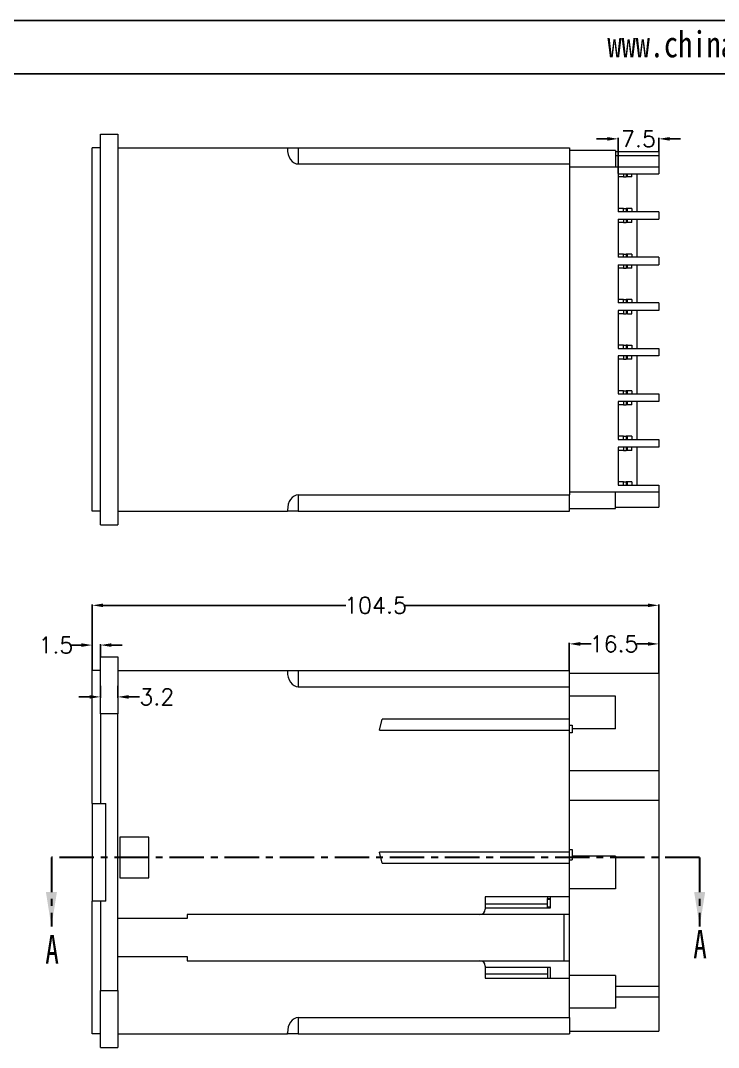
# Model space of a CAD drawing. Header units: inches. Extents: x 963 to 2094, y 1089 to 1501.
# Drawn here: x 1655.5 to 1784.3, y 1311.3 to 1500.6 of the extents above; entities that cross this region are included whole.
import ezdxf

# ---------------------------------------------------------------- set-up
doc = ezdxf.new("R2010")
doc.units = ezdxf.units.IN
doc.linetypes.add('CENTER', pattern=[10.16, 6.35, -1.27, 1.27, -1.27])
doc.layers.add('文字', color=81, linetype='Continuous')
doc.styles.add('SLDTEXTSTYLE5', font='TXT', dxfattribs={"width": 0.7})
doc.styles.get("Standard").update_dxf_attribs({"font": 'txt', "bigfont": 'gbcbig.shx'})
doc.styles.add('宋体', font='', dxfattribs={"width": 0.8, "height": 3.5})
doc.styles.get('宋体').set_extended_font_data('SimSun')
doc.dimstyles.new('3', dxfattribs={"dimtxt": 3, "dimasz": 2, "dimexe": 0.18, "dimexo": 0.0625, "dimgap": 0.2, "dimtad": 0, "dimzin": 12, "dimdsep": 46, "dimtxsty": 'Standard', "dimcen": 1, "dimclrd": 3, "dimclre": 3, "dimadec": 0, "dimazin": 0, "dimtfac": 1, "dimtofl": 0, "dimtmove": 0, "dimatfit": 3, "dimfxl": 0, "dimtolj": 1, "dimtzin": 0, "dimarcsym": 0})

# ---------------------------------------------------------------- blocks, each defined once
blk = doc.blocks.new('*D246')
at = {"color": 3, "lineweight": -2, "transparency": 16777216}
for p, q in [((1668.75, 1380.83), (1668.75, 1392.96)), ((1670.75, 1392.78), (1715.55, 1392.78)), ((1771.25, 1392.78), (1726.45, 1392.78)), ((1773.25, 1380.83), (1773.25, 1392.96))]:
    blk.add_line(p, q, dxfattribs=at)
at = {"color": 3, "transparency": 16777216}
for points in [[(1670.75, 1393.11), (1670.75, 1392.45), (1668.75, 1392.78)], [(1771.25, 1393.11), (1771.25, 1392.45), (1773.25, 1392.78)]]:
    blk.add_solid(points, dxfattribs=at)
at = {"layer": 'Defpoints', "color": 0, "transparency": 16777216}
for p in [(1773.25, 1392.78), (1668.75, 1380.77), (1773.25, 1380.77)]:
    blk.add_point(p, dxfattribs=at)
at = {"color": 0, "transparency": 16777216, "insert": (1721, 1392.78), "char_height": 3, "attachment_point": 5}
blk.add_mtext('\\A1;104.5', dxfattribs=at)
blk = doc.blocks.new('*D247')
at = {"color": 3, "lineweight": -2, "transparency": 16777216}
for p, q in [((1666.75, 1385.45), (1664.75, 1385.45)), ((1668.75, 1380.83), (1668.75, 1385.63)), ((1670.25, 1383.33), (1670.25, 1385.63)), ((1672.25, 1385.45), (1674.25, 1385.45))]:
    blk.add_line(p, q, dxfattribs=at)
at = {"color": 3, "transparency": 16777216}
for points in [[(1666.75, 1385.78), (1666.75, 1385.12), (1668.75, 1385.45)], [(1672.25, 1385.78), (1672.25, 1385.12), (1670.25, 1385.45)]]:
    blk.add_solid(points, dxfattribs=at)
at = {"layer": 'Defpoints', "color": 0, "transparency": 16777216}
for p in [(1668.75, 1385.45), (1670.25, 1383.27), (1668.75, 1380.77)]:
    blk.add_point(p, dxfattribs=at)
at = {"color": 0, "transparency": 16777216, "insert": (1662.05, 1385.45), "char_height": 3, "attachment_point": 5}
blk.add_mtext('\\A1;1.5', dxfattribs=at)
blk = doc.blocks.new('*D248')
at = {"color": 3, "lineweight": -2, "transparency": 16777216}
for p, q in [((1670.25, 1377.96), (1670.25, 1375.72)), ((1673.45, 1377.96), (1673.45, 1375.72)), ((1668.25, 1375.9), (1666.25, 1375.9)), ((1675.45, 1375.9), (1677.45, 1375.9))]:
    blk.add_line(p, q, dxfattribs=at)
at = {"color": 3, "transparency": 16777216}
for points in [[(1668.25, 1376.23), (1668.25, 1375.57), (1670.25, 1375.9)], [(1675.45, 1376.23), (1675.45, 1375.57), (1673.45, 1375.9)]]:
    blk.add_solid(points, dxfattribs=at)
at = {"layer": 'Defpoints', "color": 0, "transparency": 16777216}
for p in [(1670.25, 1378.02), (1673.45, 1378.02), (1673.45, 1375.9)]:
    blk.add_point(p, dxfattribs=at)
at = {"color": 0, "transparency": 16777216, "insert": (1680.65, 1375.9), "char_height": 3, "attachment_point": 5}
blk.add_mtext('\\A1;3.2', dxfattribs=at)
blk = doc.blocks.new('*D249')
at = {"color": 3, "lineweight": -2, "transparency": 16777216}
for p, q in [((1756.75, 1380.83), (1756.75, 1385.85)), ((1773.25, 1380.33), (1773.25, 1385.85)), ((1758.75, 1385.67), (1760.8, 1385.67)), ((1771.25, 1385.67), (1769.2, 1385.67))]:
    blk.add_line(p, q, dxfattribs=at)
at = {"color": 3, "transparency": 16777216}
for points in [[(1758.75, 1386), (1758.75, 1385.33), (1756.75, 1385.67)], [(1771.25, 1386), (1771.25, 1385.33), (1773.25, 1385.67)]]:
    blk.add_solid(points, dxfattribs=at)
at = {"layer": 'Defpoints', "color": 0, "transparency": 16777216}
for p in [(1773.25, 1385.67), (1756.75, 1380.77), (1773.25, 1380.27)]:
    blk.add_point(p, dxfattribs=at)
at = {"color": 0, "transparency": 16777216, "insert": (1765, 1385.67), "char_height": 3, "attachment_point": 5}
blk.add_mtext('\\A1;16.5', dxfattribs=at)
blk = doc.blocks.new('*D257')
at = {"color": 3, "lineweight": -2, "transparency": 16777216}
for p, q in [((1763.75, 1478.78), (1761.75, 1478.78)), ((1765.75, 1472.41), (1765.75, 1478.96)), ((1773.25, 1476.46), (1773.25, 1478.96)), ((1775.25, 1478.78), (1777.25, 1478.78))]:
    blk.add_line(p, q, dxfattribs=at)
at = {"color": 3, "transparency": 16777216}
for points in [[(1763.75, 1479.11), (1763.75, 1478.44), (1765.75, 1478.78)], [(1775.25, 1479.11), (1775.25, 1478.44), (1773.25, 1478.78)]]:
    blk.add_solid(points, dxfattribs=at)
at = {"layer": 'Defpoints', "color": 0, "transparency": 16777216}
for p in [(1773.25, 1478.78), (1773.25, 1476.4), (1765.75, 1472.35)]:
    blk.add_point(p, dxfattribs=at)
at = {"color": 0, "transparency": 16777216, "insert": (1769.5, 1478.78), "char_height": 3, "attachment_point": 5}
blk.add_mtext('\\A1;7.5', dxfattribs=at)

msp = doc.modelspace()

# ---------------------------------------------------------------- linework, layer by layer
for p, q in [((1510.765, 1500.59), (2093.562, 1500.59)), ((1525.845, 1490.779), (2083.75, 1490.779))]:
    msp.add_line(p, q)
at = {"color": 7, "linetype": 'Continuous', "lineweight": 15}
for p, q in [((1670.252, 1479.647), (1673.452, 1479.647)), ((1670.252, 1407.647), (1670.252, 1479.647)), ((1673.452, 1479.647), (1673.452, 1407.647)), ((1670.252, 1477.147), (1668.752, 1477.147)), ((1668.752, 1410.147), (1668.752, 1477.147)), ((1673.452, 1477.147), (1704.752, 1477.147)), ((1704.752, 1476.975), (1704.752, 1477.147)), ((1704.752, 1477.147), (1706.752, 1477.147)), ((1706.752, 1477.147), (1706.752, 1474.147)), ((1706.752, 1477.147), (1756.752, 1477.147)), ((1756.752, 1477.147), (1756.752, 1474.147)), ((1765.252, 1476.647), (1756.752, 1476.647)), ((1765.252, 1476.647), (1765.252, 1473.647)), ((1773.252, 1476.397), (1765.252, 1476.397)), ((1773.252, 1475.647), (1765.252, 1475.647)), ((1773.252, 1476.397), (1773.252, 1475.647)), ((1773.252, 1475.647), (1773.252, 1473.647)), ((1706.752, 1474.147), (1756.752, 1474.147)), ((1756.752, 1474.147), (1756.752, 1413.147)), ((1756.752, 1473.647), (1773.252, 1473.647)), ((1773.252, 1473.647), (1773.252, 1472.347)), ((1765.752, 1472.347), (1773.252, 1472.347)), ((1765.752, 1472.347), (1765.752, 1465.347)), ((1766.752, 1471.747), (1765.752, 1471.747)), ((1766.752, 1472.347), (1766.752, 1471.747)), ((1766.752, 1471.747), (1767.225, 1471.747)), ((1767.225, 1472.347), (1767.225, 1471.747)), ((1767.462, 1471.747), (1767.225, 1471.747)), ((1767.462, 1471.747), (1767.462, 1472.347)), ((1768.252, 1471.747), (1767.462, 1471.747)), ((1768.252, 1471.747), (1768.252, 1472.347)), ((1769.252, 1465.347), (1769.252, 1472.347)), ((1766.752, 1465.947), (1765.752, 1465.947)), ((1773.252, 1465.347), (1765.752, 1465.347)), ((1766.752, 1465.347), (1766.752, 1465.947)), ((1766.752, 1465.947), (1767.225, 1465.947)), ((1767.225, 1465.947), (1767.225, 1465.347)), ((1767.462, 1465.947), (1767.225, 1465.947)), ((1767.462, 1465.347), (1767.462, 1465.947)), ((1768.252, 1465.947), (1767.462, 1465.947)), ((1768.252, 1465.947), (1768.252, 1465.347)), ((1773.252, 1465.347), (1773.252, 1463.947)), ((1765.752, 1463.947), (1773.252, 1463.947)), ((1765.752, 1463.947), (1765.752, 1456.947)), ((1766.752, 1463.947), (1766.752, 1463.347)), ((1767.225, 1463.947), (1767.225, 1463.347)), ((1767.462, 1463.347), (1767.462, 1463.947)), ((1768.252, 1463.347), (1768.252, 1463.947)), ((1769.252, 1456.947), (1769.252, 1463.947)), ((1766.752, 1463.347), (1765.752, 1463.347)), ((1766.752, 1463.347), (1767.225, 1463.347)), ((1767.462, 1463.347), (1767.225, 1463.347)), ((1768.252, 1463.347), (1767.462, 1463.347)), ((1766.752, 1457.547), (1765.752, 1457.547)), ((1773.252, 1456.947), (1765.752, 1456.947)), ((1766.752, 1456.947), (1766.752, 1457.547)), ((1766.752, 1457.547), (1767.225, 1457.547)), ((1767.225, 1457.547), (1767.225, 1456.947)), ((1767.462, 1457.547), (1767.225, 1457.547)), ((1767.462, 1456.947), (1767.462, 1457.547)), ((1768.252, 1457.547), (1767.462, 1457.547)), ((1768.252, 1457.547), (1768.252, 1456.947)), ((1773.252, 1456.947), (1773.252, 1455.547)), ((1765.752, 1455.547), (1773.252, 1455.547)), ((1765.752, 1455.547), (1765.752, 1448.547)), ((1766.752, 1454.947), (1765.752, 1454.947)), ((1766.752, 1455.547), (1766.752, 1454.947)), ((1766.752, 1454.947), (1767.225, 1454.947)), ((1767.225, 1455.547), (1767.225, 1454.947)), ((1767.462, 1454.947), (1767.225, 1454.947)), ((1767.462, 1454.947), (1767.462, 1455.547)), ((1768.252, 1454.947), (1767.462, 1454.947)), ((1768.252, 1454.947), (1768.252, 1455.547)), ((1769.252, 1448.547), (1769.252, 1455.547)), ((1766.752, 1449.147), (1765.752, 1449.147)), ((1773.252, 1448.547), (1765.752, 1448.547)), ((1766.752, 1448.547), (1766.752, 1449.147)), ((1766.752, 1449.147), (1767.225, 1449.147)), ((1767.225, 1449.147), (1767.225, 1448.547)), ((1767.462, 1449.147), (1767.225, 1449.147)), ((1767.462, 1448.547), (1767.462, 1449.147)), ((1768.252, 1449.147), (1767.462, 1449.147)), ((1768.252, 1449.147), (1768.252, 1448.547)), ((1773.252, 1448.547), (1773.252, 1447.147)), ((1773.252, 1447.147), (1765.752, 1447.147)), ((1765.752, 1447.147), (1765.752, 1440.147)), ((1766.752, 1446.547), (1765.752, 1446.547)), ((1766.752, 1447.147), (1766.752, 1446.547)), ((1766.752, 1446.547), (1767.225, 1446.547)), ((1767.225, 1447.147), (1767.225, 1446.547)), ((1767.462, 1446.547), (1767.225, 1446.547)), ((1767.462, 1446.547), (1767.462, 1447.147)), ((1767.462, 1446.547), (1768.252, 1446.547)), ((1768.252, 1446.547), (1768.252, 1447.147)), ((1769.252, 1440.147), (1769.252, 1447.147)), ((1766.752, 1440.747), (1765.752, 1440.747)), ((1766.752, 1440.147), (1766.752, 1440.747)), ((1766.752, 1440.747), (1767.225, 1440.747)), ((1767.225, 1440.747), (1767.225, 1440.147)), ((1767.462, 1440.747), (1767.225, 1440.747)), ((1767.462, 1440.147), (1767.462, 1440.747)), ((1767.462, 1440.747), (1768.252, 1440.747)), ((1768.252, 1440.747), (1768.252, 1440.147)), ((1765.752, 1440.147), (1773.252, 1440.147)), ((1773.252, 1440.147), (1773.252, 1438.747)), ((1773.252, 1438.747), (1765.752, 1438.747)), ((1765.752, 1438.747), (1765.752, 1431.747)), ((1766.752, 1438.147), (1765.752, 1438.147)), ((1766.752, 1438.747), (1766.752, 1438.147)), ((1766.752, 1438.147), (1767.225, 1438.147)), ((1767.225, 1438.747), (1767.225, 1438.147)), ((1767.462, 1438.147), (1767.225, 1438.147)), ((1767.462, 1438.147), (1767.462, 1438.747)), ((1768.252, 1438.147), (1767.462, 1438.147)), ((1768.252, 1438.147), (1768.252, 1438.747)), ((1769.252, 1431.747), (1769.252, 1438.747)), ((1766.752, 1432.347), (1765.752, 1432.347)), ((1765.752, 1431.747), (1773.252, 1431.747)), ((1766.752, 1431.747), (1766.752, 1432.347)), ((1766.752, 1432.347), (1767.225, 1432.347)), ((1767.225, 1432.347), (1767.225, 1431.747)), ((1767.462, 1432.347), (1767.225, 1432.347)), ((1767.462, 1431.747), (1767.462, 1432.347)), ((1768.252, 1432.347), (1767.462, 1432.347)), ((1768.252, 1432.347), (1768.252, 1431.747)), ((1773.252, 1431.747), (1773.252, 1430.347)), ((1773.252, 1430.347), (1765.752, 1430.347)), ((1765.752, 1430.347), (1765.752, 1423.347)), ((1766.752, 1429.747), (1765.752, 1429.747)), ((1766.752, 1430.347), (1766.752, 1429.747)), ((1766.752, 1429.747), (1767.225, 1429.747)), ((1767.225, 1430.347), (1767.225, 1429.747)), ((1767.462, 1429.747), (1767.225, 1429.747)), ((1767.462, 1429.747), (1767.462, 1430.347)), ((1768.252, 1429.747), (1767.462, 1429.747)), ((1768.252, 1429.747), (1768.252, 1430.347)), ((1769.252, 1423.347), (1769.252, 1430.347)), ((1766.752, 1423.947), (1765.752, 1423.947)), ((1766.752, 1423.347), (1766.752, 1423.947)), ((1766.752, 1423.947), (1767.225, 1423.947)), ((1767.225, 1423.947), (1767.225, 1423.347)), ((1767.462, 1423.947), (1767.225, 1423.947)), ((1767.462, 1423.347), (1767.462, 1423.947)), ((1768.252, 1423.947), (1767.462, 1423.947)), ((1768.252, 1423.947), (1768.252, 1423.347)), ((1765.752, 1423.347), (1773.252, 1423.347)), ((1773.252, 1421.947), (1765.752, 1421.947)), ((1765.752, 1421.947), (1765.752, 1414.947)), ((1766.752, 1421.947), (1766.752, 1421.347)), ((1767.225, 1421.947), (1767.225, 1421.347)), ((1767.462, 1421.347), (1767.462, 1421.947)), ((1768.252, 1421.347), (1768.252, 1421.947)), ((1769.252, 1414.947), (1769.252, 1421.947)), ((1773.252, 1423.347), (1773.252, 1421.947)), ((1766.752, 1421.347), (1765.752, 1421.347)), ((1766.752, 1421.347), (1767.225, 1421.347)), ((1767.462, 1421.347), (1767.225, 1421.347)), ((1768.252, 1421.347), (1767.462, 1421.347)), ((1766.752, 1415.547), (1765.752, 1415.547)), ((1765.752, 1414.947), (1773.252, 1414.947)), ((1766.752, 1414.947), (1766.752, 1415.547)), ((1766.752, 1415.547), (1767.225, 1415.547)), ((1767.225, 1415.547), (1767.225, 1414.947)), ((1767.462, 1415.547), (1767.225, 1415.547)), ((1767.462, 1414.947), (1767.462, 1415.547)), ((1768.252, 1415.547), (1767.462, 1415.547)), ((1768.252, 1415.547), (1768.252, 1414.947)), ((1773.252, 1414.947), (1773.252, 1413.647)), ((1706.752, 1413.147), (1756.752, 1413.147)), ((1706.752, 1413.147), (1706.752, 1410.147)), ((1773.252, 1413.647), (1756.752, 1413.647)), ((1756.752, 1410.147), (1756.752, 1413.147)), ((1765.252, 1410.647), (1765.252, 1413.647)), ((1773.252, 1413.647), (1773.252, 1410.897)), ((1756.752, 1410.647), (1765.252, 1410.647)), ((1765.252, 1410.897), (1773.252, 1410.897)), ((1670.252, 1410.147), (1668.752, 1410.147)), ((1673.452, 1410.147), (1704.752, 1410.147)), ((1704.752, 1410.318), (1704.752, 1410.147)), ((1706.752, 1410.147), (1704.752, 1410.147)), ((1706.752, 1410.147), (1756.752, 1410.147)), ((1670.252, 1407.647), (1673.452, 1407.647)), ((1670.252, 1383.271), (1673.452, 1383.271)), ((1670.252, 1372.771), (1670.252, 1383.271)), ((1673.452, 1383.271), (1673.452, 1372.771)), ((1670.252, 1380.771), (1668.752, 1380.771)), ((1668.752, 1356.271), (1668.752, 1380.771)), ((1673.452, 1380.771), (1704.752, 1380.771)), ((1704.752, 1380.771), (1704.752, 1380.6)), ((1704.752, 1380.771), (1706.752, 1380.771)), ((1706.752, 1380.771), (1706.752, 1377.771)), ((1706.752, 1380.771), (1756.752, 1380.771)), ((1756.752, 1377.771), (1756.752, 1380.771)), ((1756.752, 1380.271), (1773.252, 1380.271)), ((1773.252, 1380.271), (1773.252, 1362.271)), ((1706.752, 1377.771), (1756.752, 1377.771)), ((1756.752, 1371.771), (1756.752, 1377.771)), ((1765.252, 1376.021), (1756.752, 1376.021)), ((1765.252, 1370.021), (1765.252, 1376.021)), ((1673.452, 1372.771), (1670.252, 1372.771)), ((1670.252, 1372.771), (1670.252, 1356.271)), ((1673.452, 1321.771), (1673.452, 1372.771)), ((1721.752, 1369.771), (1722.252, 1371.771)), ((1756.752, 1371.771), (1722.252, 1371.771)), ((1756.752, 1369.771), (1756.752, 1371.771)), ((1721.752, 1369.771), (1756.752, 1369.771)), ((1756.752, 1370.66), (1757.252, 1370.66)), ((1756.752, 1347.271), (1756.752, 1369.771)), ((1757.252, 1369.271), (1756.752, 1369.271)), ((1757.252, 1370.66), (1757.252, 1369.271)), ((1765.252, 1370.021), (1757.252, 1370.021)), ((1773.252, 1362.271), (1756.752, 1362.271)), ((1773.252, 1362.271), (1773.252, 1356.771)), ((1668.752, 1356.271), (1670.252, 1356.271)), ((1668.752, 1356.271), (1668.752, 1338.271)), ((1670.252, 1356.271), (1671.252, 1356.271)), ((1671.252, 1338.271), (1671.252, 1356.271)), ((1773.252, 1356.771), (1756.752, 1356.771)), ((1773.252, 1356.771), (1773.252, 1322.521)), ((1673.852, 1350.021), (1673.852, 1342.521)), ((1679.152, 1350.021), (1673.852, 1350.021)), ((1679.152, 1342.521), (1679.152, 1350.021)), ((1722.252, 1345.271), (1721.752, 1347.271)), ((1756.752, 1347.271), (1721.752, 1347.271)), ((1756.752, 1347.771), (1757.252, 1347.771)), ((1756.752, 1345.271), (1756.752, 1347.271)), ((1757.252, 1347.771), (1757.252, 1345.883)), ((1765.252, 1346.521), (1757.252, 1346.521)), ((1765.252, 1346.521), (1765.252, 1340.521)), ((1722.252, 1345.271), (1756.752, 1345.271)), ((1756.752, 1345.883), (1757.252, 1345.883)), ((1756.752, 1339.021), (1756.752, 1345.271)), ((1673.852, 1342.521), (1679.152, 1342.521)), ((1765.252, 1340.521), (1756.752, 1340.521)), ((1741.252, 1339.021), (1741.252, 1336.771)), ((1756.752, 1339.021), (1741.252, 1339.021)), ((1752.752, 1339.021), (1752.752, 1338.721)), ((1752.752, 1338.721), (1753.252, 1338.721)), ((1752.752, 1338.521), (1752.752, 1338.721)), ((1752.752, 1337.121), (1752.752, 1338.521)), ((1753.252, 1338.521), (1752.752, 1338.521)), ((1753.252, 1337.021), (1753.252, 1339.021)), ((1756.752, 1335.771), (1756.752, 1339.021)), ((1668.752, 1313.771), (1668.752, 1338.271)), ((1670.252, 1338.271), (1668.752, 1338.271)), ((1671.252, 1338.271), (1670.252, 1338.271)), ((1670.252, 1338.271), (1670.252, 1321.771)), ((1741.252, 1337.771), (1752.752, 1337.771)), ((1741.252, 1337.021), (1753.252, 1337.021)), ((1753.252, 1337.121), (1752.752, 1337.121)), ((1752.752, 1337.121), (1752.752, 1337.021)), ((1686.252, 1335.021), (1673.452, 1335.021)), ((1740.252, 1335.771), (1686.252, 1335.771)), ((1686.252, 1335.771), (1686.252, 1335.021)), ((1756.752, 1335.771), (1740.252, 1335.771)), ((1755.752, 1335.771), (1755.752, 1327.271)), ((1756.752, 1327.271), (1756.752, 1335.771)), ((1673.452, 1328.021), (1686.252, 1328.021)), ((1686.252, 1328.021), (1686.252, 1327.271)), ((1686.252, 1327.271), (1740.252, 1327.271)), ((1740.252, 1327.271), (1756.752, 1327.271)), ((1756.752, 1324.021), (1756.752, 1327.271)), ((1741.252, 1326.271), (1741.252, 1324.021)), ((1753.252, 1326.021), (1741.252, 1326.021)), ((1752.752, 1326.021), (1752.752, 1324.021)), ((1753.252, 1324.021), (1753.252, 1326.021)), ((1752.752, 1324.771), (1741.252, 1324.771)), ((1741.252, 1324.021), (1756.752, 1324.021)), ((1765.252, 1324.521), (1756.752, 1324.521)), ((1756.752, 1316.771), (1756.752, 1324.021)), ((1765.252, 1324.521), (1765.252, 1318.521)), ((1670.252, 1321.771), (1673.452, 1321.771)), ((1670.252, 1311.271), (1670.252, 1321.771)), ((1673.452, 1321.771), (1673.452, 1311.271)), ((1773.252, 1322.521), (1765.252, 1322.521)), ((1773.252, 1322.521), (1773.252, 1320.521)), ((1773.252, 1320.521), (1765.252, 1320.521)), ((1773.252, 1320.521), (1773.252, 1314.271)), ((1765.252, 1318.521), (1756.752, 1318.521)), ((1706.752, 1316.771), (1756.752, 1316.771)), ((1706.752, 1316.771), (1706.752, 1313.771)), ((1756.752, 1316.771), (1756.752, 1313.771)), ((1704.752, 1313.771), (1704.752, 1313.943)), ((1756.752, 1314.271), (1773.252, 1314.271)), ((1670.252, 1313.771), (1668.752, 1313.771)), ((1673.452, 1313.771), (1704.752, 1313.771)), ((1706.752, 1313.771), (1704.752, 1313.771)), ((1706.752, 1313.771), (1756.752, 1313.771)), ((1670.252, 1311.271), (1673.452, 1311.271))]:
    msp.add_line(p, q, dxfattribs=at)
at = {"color": 1, "linetype": 'CENTER', "lineweight": 30}
for p, q in [((1780.792, 1346.271), (1661.212, 1346.271)), ((1661.212, 1346.271), (1661.212, 1333.571)), ((1780.792, 1346.271), (1780.792, 1333.571))]:
    msp.add_line(p, q, dxfattribs=at)
at = {"color": 7, "linetype": 'Continuous', "lineweight": 15}
for centre, start, end in [((1740.252, 1336.771), 270, 0), ((1740.252, 1326.271), 0, 90)]:
    msp.add_arc(centre, 1, start, end, dxfattribs=at)
for centre, start_param, end_param in [((1706.752, 1476.975), 1.5707963, 3.1415927), ((1706.752, 1410.318), 0, 1.5707963), ((1706.752, 1380.6), 1.5707963, 3.1415927), ((1706.752, 1313.943), 0, 1.5707963)]:
    msp.add_ellipse(centre, major_axis=(0, 2.828), ratio=0.7071068, start_param=start_param, end_param=end_param, dxfattribs=at)
at = {"color": 1, "linetype": 'CENTER', "lineweight": 30}
for points in [[(1661.212, 1333.571), (1662.228, 1339.921), (1660.196, 1339.921)], [(1780.792, 1333.571), (1781.808, 1339.921), (1779.776, 1339.921)]]:
    msp.add_solid(points, dxfattribs=at)

# ---------------------------------------------------------------- texts
at = {"color": 7, "linetype": 'Continuous', "char_height": 5.25, "attachment_point": 1, "style": 'SLDTEXTSTYLE5'}
for insert in [(1779.616, 1332.94), (1660.087, 1331.987)]:
    msp.add_mtext('A', dxfattribs=dict(at, insert=insert))
at = {"layer": '文字', "color": 0, "insert": (1763.774, 1498.612), "char_height": 4.79668, "width": 84.27313, "attachment_point": 1, "style": '宋体'}
msp.add_mtext('www.chinaenclosure.com', dxfattribs=at)

# ---------------------------------------------------------------- dimensions: what is measured, and where the dimension line sits
for base, p1, p2, picture, middle in [((1773.252, 1478.776), (1765.752, 1472.347), (1773.252, 1476.397), '*D257', (1769.502, 1478.776)), ((1773.252, 1392.779), (1668.752, 1380.771), (1773.252, 1380.771), '*D246', (1721.002, 1392.779)), ((1668.752, 1385.451), (1670.252, 1383.271), (1668.752, 1380.771), '*D247', (1662.052, 1385.451)), ((1773.252, 1385.665), (1756.752, 1380.771), (1773.252, 1380.271), '*D249', (1765.002, 1385.665)), ((1673.452, 1375.901), (1670.252, 1378.021), (1673.452, 1378.021), '*D248', (1680.652, 1375.901))]:
    dim = msp.add_linear_dim(base=base, p1=p1, p2=p2, dimstyle='3')
    dim.commit()
    dim.dimension.update_dxf_attribs({"geometry": picture, "text_midpoint": middle})

doc.saveas('drawing.dxf')
